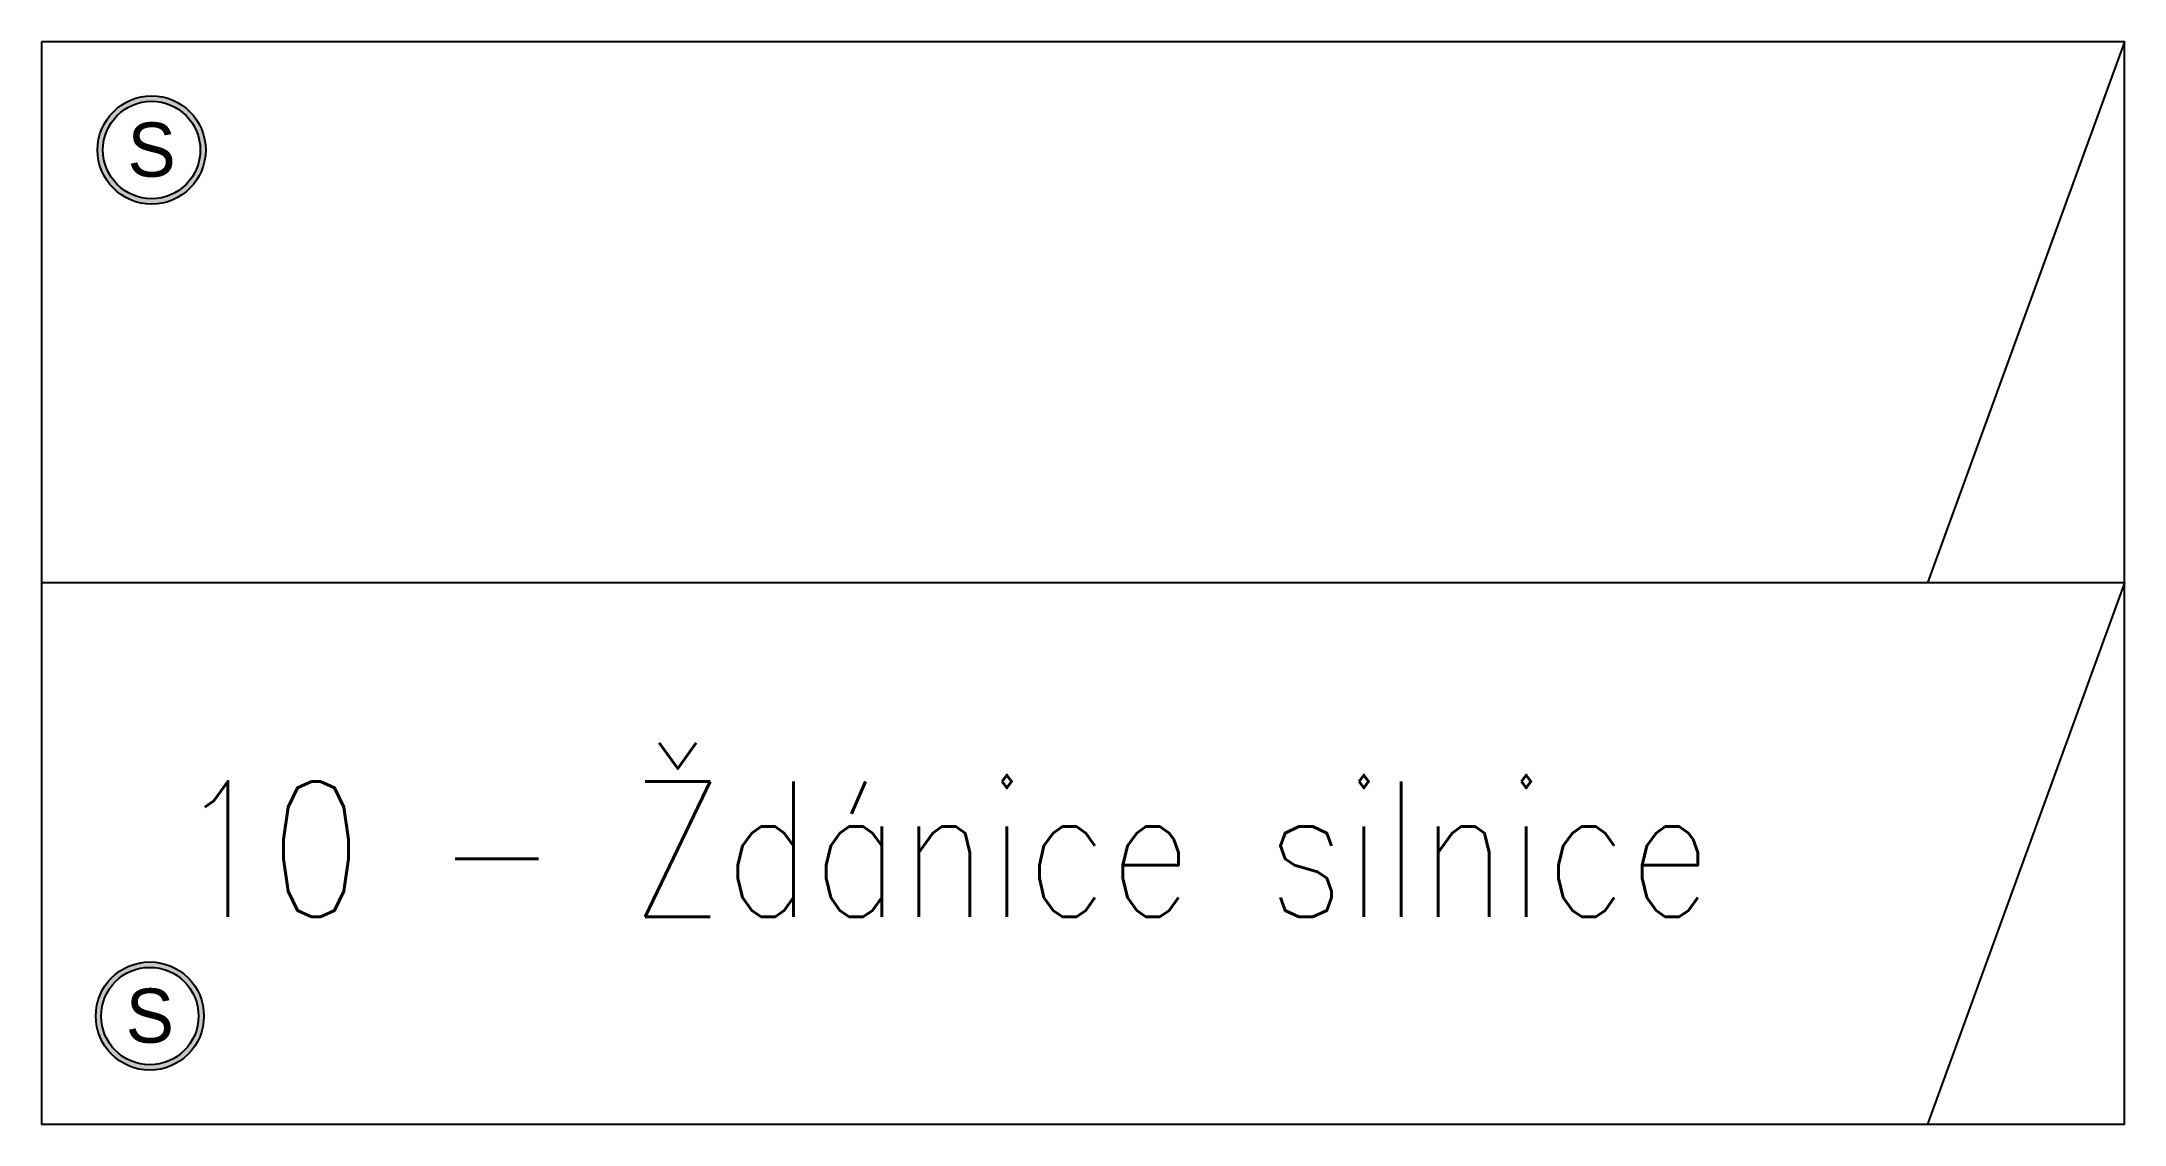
# Model space of a CAD drawing. Header units: millimetres. Extents: x 0 to 770, y 0 to 400.
import ezdxf

# ---------------------------------------------------------------- set-up
doc = ezdxf.new("R2010")
doc.units = ezdxf.units.MM
doc.header["$LTSCALE"] = 6
doc.header["$MEASUREMENT"] = 0
doc.layers.get('0').update_dxf_attribs({"linetype": 'CONTINUOUS'})
doc.layers.add('rozhrani', color=4, linetype='CONTINUOUS')
doc.layers.add('TTmoduly', color=3, linetype='CONTINUOUS')
doc.styles.add('ROMANS', font='romans', dxfattribs={"width": 0.8})

# ---------------------------------------------------------------- blocks, each defined once
blk = doc.blocks.new('Rozhrani_S')
at = {"layer": 'rozhrani'}
h = blk.add_hatch(color=256, dxfattribs=at)
h.dxf.hatch_style = 1
h.paths.add_polyline_path([(-20, 0, 1), (20, 0, 1)])
h.paths.add_polyline_path([(18, 0, -1), (-18, 0, -1)], flags=16)
for radius in [20, 18]:
    blk.add_circle((0, 0), radius, dxfattribs=at)
at = {"layer": 'rozhrani', "color": 2, "insert": (0, 0), "char_height": 20, "attachment_point": 5}
blk.add_mtext_dynamic_manual_height_columns('S', width=20, gutter_width=12.5, heights=[0], dxfattribs=at)

msp = doc.modelspace()

# ---------------------------------------------------------------- linework, layer by layer
at = {"layer": 'rozhrani'}
for p, q in [((770, 400), (697.21, 200)), ((770, 200), (697.21, 0))]:
    msp.add_line(p, q, dxfattribs=at)
at = {"layer": 'TTmoduly'}
msp.add_line((770, 200), (0, 200), dxfattribs=at)
msp.add_lwpolyline([(0, 400), (0, 0), (770, 0), (770, 400)], close=True, dxfattribs=at)

# ---------------------------------------------------------------- block references
for p in [(40.66, 359.98), (40, 40)]:
    msp.add_blockref('Rozhrani_S', p)

# ---------------------------------------------------------------- texts
at = {"layer": 'TTmoduly', "insert": (50, 126.67), "char_height": 50, "attachment_point": 1, "style": 'ROMANS'}
msp.add_mtext_dynamic_manual_height_columns('10 - Ždánice silnice', width=660, gutter_width=150, heights=[0], dxfattribs=at)

doc.saveas('drawing.dxf')
